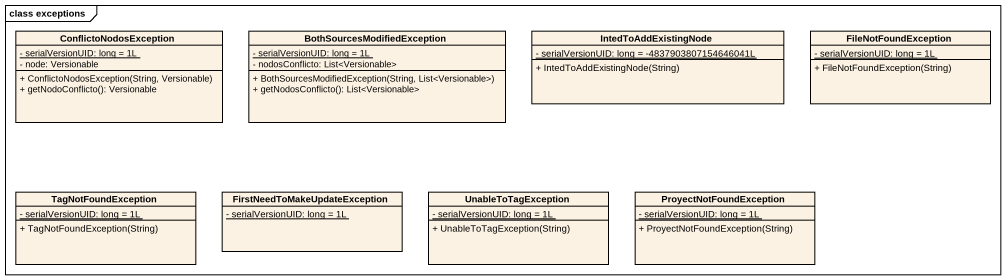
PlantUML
@startuml
mainframe class exceptions
hide circle
hide empty members
skinparam classAttributeIconSize 0
class ConflictoNodosException {
  {static} - serialVersionUID: long = 1L
  - node: Versionable
  + ConflictoNodosException(String, Versionable)
  + getNodoConflicto(): Versionable
}
class BothSourcesModifiedException {
  {static} - serialVersionUID: long = 1L
  - nodosConflicto: List<Versionable>
  + BothSourcesModifiedException(String, List<Versionable>)
  + getNodosConflicto(): List<Versionable>
}
class IntedToAddExistingNode {
  {static} - serialVersionUID: long = -4837903807154646041L
  + IntedToAddExistingNode(String)
}
class FileNotFoundException {
  {static} - serialVersionUID: long = 1L
  + FileNotFoundException(String)
}
class TagNotFoundException {
  {static} - serialVersionUID: long = 1L
  + TagNotFoundException(String)
}
class "FirstNeedToMakeUpdateException" as FirstNeedToMakeUpdateExcepti {
  {static} - serialVersionUID: long = 1L
}
class UnableToTagException {
  {static} - serialVersionUID: long = 1L
  + UnableToTagException(String)
}
class ProyectNotFoundException {
  {static} - serialVersionUID: long = 1L
  + ProyectNotFoundException(String)
}
@enduml
